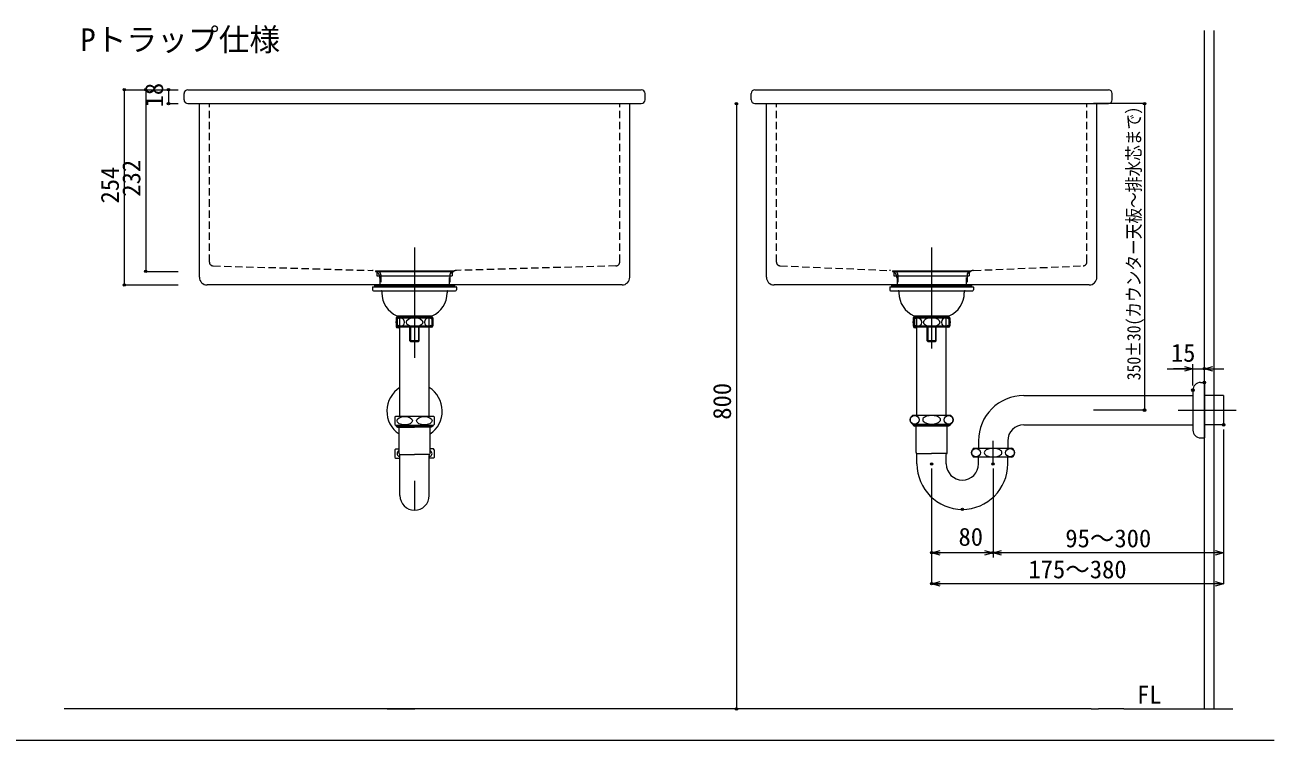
# Model space of a CAD drawing. Units: millimetres, scale not verified. Extents: x -1603 to 1603, y -1099 to 1081.
# Drawn here: x -22 to 1603, y -1099 to -169 of the extents above; entities that cross this region are included whole.
import ezdxf
from ezdxf.enums import TextEntityAlignment as Align

# ---------------------------------------------------------------- set-up
doc = ezdxf.new("R2010")
doc.units = ezdxf.units.MM
doc.header["$LTSCALE"] = 8
doc.header["$PDMODE"] = 32
doc.header["$PDSIZE"] = 3.2
doc.linetypes.add('DASHED1', pattern=[1.8, 1.2, -0.6])
doc.layers.add('0-0', color=7, linetype='Continuous', lineweight=15)
doc.layers.add('F-0', color=7, linetype='Continuous', lineweight=15)
doc.styles.add('ＭＳ ゴシック', font='')
doc.styles.get('ＭＳ ゴシック').set_extended_font_data('MS Gothic')

# ---------------------------------------------------------------- blocks, each defined once
blk = doc.blocks.new('_OPEN30')
at = {"layer": '0-0'}
blk.add_line((0, 0), (-4, 0), dxfattribs=at)
blk.add_lwpolyline([(-4, 1.072), (0, 0), (-4, -1.072)], dxfattribs=at)

msp = doc.modelspace()

# ---------------------------------------------------------------- linework, layer by layer
at = {"layer": '0-0'}
for p, q in [((1512.675, -1058.807), (1512.675, -176.113)), ((1525.175, -1058.807), (1525.175, -176.113)), ((107.055, -253.22), (107.055, -507.22)), ((107.055, -253.22), (177.385, -253.22)), ((135.018, -253.22), (135.018, -489.55)), ((135.018, -253.22), (177.385, -253.22)), ((164.595, -253.22), (164.595, -271.22)), ((164.595, -253.22), (177.385, -253.22)), ((184.78, -266.22), (184.78, -258.22)), ((189.78, -253.22), (779.78, -253.22)), ((784.78, -266.22), (784.78, -258.22)), ((922.675, -266.22), (922.675, -258.22)), ((927.675, -253.22), (1387.675, -253.22)), ((1392.675, -266.22), (1392.675, -258.22)), ((164.595, -271.22), (177.385, -271.22)), ((189.78, -271.22), (779.78, -271.22)), ((204.78, -497.22), (204.78, -271.22)), ((764.78, -497.22), (764.78, -271.22)), ((903.68, -271.22), (903.68, -1058.807)), ((927.675, -271.22), (1387.675, -271.22)), ((942.675, -497.22), (942.675, -271.22)), ((1434.784, -271.22), (1368.29, -271.22)), ((1372.675, -497.22), (1372.675, -271.22)), ((1434.784, -271.22), (1434.784, -670.143)), ((484.78, -458.609), (484.78, -589.797)), ((484.78, -458.609), (484.78, -570.192)), ((484.78, -471.019), (484.78, -602.207)), ((1157.675, -458.609), (1157.675, -589.797)), ((135.018, -489.55), (177.385, -489.55)), ((433.78, -489.05), (433.78, -489.55)), ((433.78, -489.05), (535.78, -489.05)), ((433.78, -489.55), (535.78, -489.55)), ((435.78, -489.552), (435.78, -495.55)), ((435.78, -495.55), (533.78, -495.55)), ((533.78, -489.552), (533.78, -495.55)), ((535.78, -489.05), (535.78, -489.55)), ((1106.675, -489.05), (1106.675, -489.55)), ((1106.675, -489.05), (1208.675, -489.05)), ((1106.675, -489.55), (1208.675, -489.55)), ((1108.675, -489.552), (1108.675, -495.55)), ((1108.675, -495.55), (1206.675, -495.55)), ((1206.675, -489.552), (1206.675, -495.55)), ((1208.675, -489.05), (1208.675, -489.55)), ((107.055, -507.22), (177.385, -507.22)), ((754.78, -507.22), (214.78, -507.22)), ((430.28, -509.92), (430.28, -513.72)), ((430.48, -509.72), (539.08, -509.72)), ((431.28, -514.72), (538.28, -514.72)), ((432.78, -507.72), (432.78, -509.72)), ((435.28, -507.22), (534.28, -507.22)), ((435.78, -507.22), (533.78, -507.22)), ((442.28, -515.72), (442.28, -517.52)), ((527.28, -515.72), (527.28, -517.52)), ((539.28, -509.92), (539.28, -513.72)), ((1362.675, -507.22), (952.675, -507.22)), ((1103.175, -509.92), (1103.175, -513.72)), ((1103.375, -509.72), (1211.975, -509.72)), ((1104.175, -514.72), (1211.175, -514.72)), ((1105.675, -507.72), (1105.675, -509.72)), ((1108.175, -507.22), (1207.175, -507.22)), ((1108.675, -507.22), (1206.675, -507.22)), ((1115.175, -515.72), (1115.175, -517.52)), ((1200.175, -515.72), (1200.175, -517.52)), ((1212.175, -509.92), (1212.175, -513.72)), ((484.768, -532.311), (484.768, -584.227)), ((462.357, -548.72), (460.878, -550.199)), ((460.878, -550.199), (460.878, -560.241)), ((460.878, -550.199), (508.681, -550.199)), ((462.357, -547.553), (507.202, -547.553)), ((462.357, -548.214), (462.357, -548.72)), ((462.357, -548.72), (507.202, -548.72)), ((462.357, -548.72), (462.357, -561.72)), ((463.477, -549.72), (506.06, -549.72)), ((465.73, -677.811), (465.73, -548.311)), ((484.768, -544.72), (484.768, -566.72)), ((484.768, -544.72), (484.768, -596.636)), ((503.83, -677.811), (503.83, -548.311)), ((507.202, -548.214), (507.202, -548.72)), ((507.202, -548.72), (508.681, -550.199)), ((507.202, -548.72), (507.202, -561.72)), ((508.681, -550.199), (508.681, -560.241)), ((1135.253, -548.72), (1133.774, -550.199)), ((1133.774, -550.199), (1133.774, -560.241)), ((1133.774, -550.199), (1181.577, -550.199)), ((1135.253, -547.553), (1180.098, -547.553)), ((1135.253, -548.214), (1135.253, -548.72)), ((1135.253, -548.72), (1180.098, -548.72)), ((1135.253, -548.72), (1135.253, -561.72)), ((1136.372, -549.72), (1178.955, -549.72)), ((1138.625, -676.643), (1138.625, -547.143)), ((1157.664, -544.72), (1157.664, -566.72)), ((1176.725, -676.643), (1176.725, -547.143)), ((1180.098, -548.214), (1180.098, -548.72)), ((1180.098, -548.72), (1181.577, -550.199)), ((1180.098, -548.72), (1180.098, -561.72)), ((1181.577, -550.199), (1181.577, -560.241)), ((462.357, -561.72), (460.878, -560.241)), ((460.878, -560.241), (508.681, -560.241)), ((462.357, -561.72), (507.202, -561.72)), ((463.03, -561.02), (463.03, -561.72)), ((463.03, -561.02), (506.53, -561.02)), ((506.53, -561.72), (463.03, -561.72)), ((463.477, -561.72), (506.06, -561.72)), ((465.73, -561.02), (465.73, -558.473)), ((478.78, -580.025), (478.78, -561.72)), ((489.835, -561.72), (489.835, -580.97)), ((490.78, -580.025), (490.78, -561.72)), ((503.83, -561.02), (503.83, -558.564)), ((506.53, -561.02), (506.53, -561.72)), ((507.202, -561.72), (508.681, -560.241)), ((1135.253, -561.72), (1133.774, -560.241)), ((1133.774, -560.241), (1181.577, -560.241)), ((1135.253, -561.72), (1180.098, -561.72)), ((1135.925, -561.02), (1135.925, -561.72)), ((1135.925, -561.02), (1179.425, -561.02)), ((1179.425, -561.72), (1135.925, -561.72)), ((1136.372, -561.72), (1178.955, -561.72)), ((1138.625, -561.02), (1138.625, -558.473)), ((1151.675, -580.025), (1151.675, -561.72)), ((1162.73, -561.72), (1162.73, -580.97)), ((1163.675, -580.025), (1163.675, -561.72)), ((1176.725, -561.02), (1176.725, -558.564)), ((1179.425, -561.02), (1179.425, -561.72)), ((1180.098, -561.72), (1181.577, -560.241)), ((490.78, -580.025), (478.78, -580.025)), ((479.725, -580.97), (489.835, -580.97)), ((489.835, -580.97), (490.78, -580.025)), ((1163.675, -580.025), (1151.675, -580.025)), ((1152.62, -580.97), (1162.73, -580.97)), ((1162.73, -580.97), (1163.675, -580.025)), ((1464.089, -616.228), (1497.675, -616.228)), ((1497.675, -616.228), (1472.275, -616.228)), ((1497.675, -638.143), (1497.675, -610.228)), ((1497.675, -616.228), (1512.675, -616.228)), ((1512.675, -628.143), (1512.675, -610.228)), ((1512.675, -616.228), (1538.075, -616.228)), ((1497.675, -644.143), (1497.675, -696.143)), ((1507.675, -634.143), (1512.675, -634.143)), ((1512.675, -634.143), (1512.675, -706.143)), ((1277.675, -651.093), (1497.675, -651.093)), ((1537.675, -651.093), (1512.675, -651.093)), ((1537.675, -651.093), (1537.675, -689.193)), ((459.28, -678.811), (460.28, -677.811)), ((459.28, -678.811), (459.28, -688.811)), ((460.28, -677.811), (509.28, -677.811)), ((510.28, -678.811), (509.28, -677.811)), ((510.28, -678.811), (510.28, -688.811)), ((1133.175, -676.643), (1182.175, -676.643)), ((1434.784, -670.143), (1368.29, -670.143)), ((1478.314, -670.143), (1554.172, -670.143)), ((459.28, -688.811), (460.28, -689.811)), ((460.28, -689.811), (509.28, -689.811)), ((460.878, -689.811), (460.878, -691.111)), ((460.878, -691.111), (484.78, -691.111)), ((460.878, -691.111), (462.957, -692.311)), ((462.357, -691.965), (462.357, -689.811)), ((462.957, -692.311), (484.78, -692.311)), ((464.58, -726.311), (464.58, -692.311)), ((508.681, -691.111), (484.78, -691.111)), ((506.603, -692.311), (484.78, -692.311)), ((504.98, -726.311), (504.98, -692.311)), ((508.681, -691.111), (506.603, -692.311)), ((507.202, -691.965), (507.202, -689.811)), ((508.681, -689.811), (508.681, -691.111)), ((510.28, -688.811), (509.28, -689.811)), ((1182.175, -688.643), (1133.175, -688.643)), ((1133.774, -688.643), (1133.774, -689.943)), ((1181.577, -689.943), (1133.774, -689.943)), ((1133.774, -689.943), (1135.852, -691.143)), ((1135.253, -690.797), (1135.253, -688.643)), ((1179.498, -691.143), (1135.852, -691.143)), ((1137.475, -725.143), (1137.475, -691.143)), ((1177.875, -725.143), (1177.875, -691.143)), ((1181.577, -689.943), (1179.498, -691.143)), ((1180.098, -690.797), (1180.098, -688.643)), ((1181.577, -688.643), (1181.577, -689.943)), ((1277.675, -689.193), (1497.675, -689.193)), ((1537.675, -689.193), (1512.675, -689.193)), ((1537.675, -695.193), (1537.675, -881.622)), ((1537.675, -695.193), (1537.675, -861.622)), ((1218.625, -710.143), (1218.625, -719.443)), ((1237.675, -740.143), (1237.675, -710.143)), ((1256.725, -710.143), (1256.725, -719.443)), ((1507.675, -706.143), (1512.675, -706.143)), ((459.28, -721.611), (460.28, -720.611)), ((459.28, -721.611), (459.28, -731.611)), ((460.28, -720.611), (464.58, -720.611)), ((465.655, -727.714), (484.78, -727.714)), ((465.73, -781.311), (465.73, -729.118)), ((503.905, -727.714), (484.78, -727.714)), ((503.83, -781.311), (503.83, -729.118)), ((509.28, -720.611), (504.98, -720.611)), ((510.28, -721.611), (509.28, -720.611)), ((510.28, -721.611), (510.28, -731.611)), ((1138.55, -726.546), (1157.675, -726.546)), ((1138.625, -740.143), (1138.625, -727.95)), ((1176.8, -726.546), (1157.675, -726.546)), ((1176.725, -740.143), (1176.725, -727.95)), ((1213.175, -719.443), (1262.175, -719.443)), ((459.28, -731.611), (460.28, -732.611)), ((460.28, -732.611), (465.73, -732.611)), ((509.28, -732.611), (503.83, -732.611)), ((510.28, -731.611), (509.28, -732.611)), ((1157.675, -746.143), (1157.675, -881.622)), ((1157.675, -746.143), (1157.675, -861.622)), ((1262.175, -731.443), (1213.175, -731.443)), ((1218.625, -740.143), (1218.625, -731.443)), ((1237.675, -746.143), (1237.675, -861.622)), ((1237.675, -746.143), (1237.675, -861.622)), ((1256.725, -740.143), (1256.725, -731.443)), ((484.78, -762.261), (484.78, -800.361)), ((1237.675, -855.622), (1157.675, -855.622)), ((1537.675, -855.622), (1237.675, -855.622)), ((1157.675, -881.622), (1157.675, -895.975)), ((1537.675, -881.622), (1537.675, -895.975)), ((1537.675, -895.975), (1157.675, -895.975)), ((630.083, -1058.807), (28.785, -1058.807)), ((449.105, -1058.807), (485.105, -1058.807)), ((1365.474, -1058.807), (566.657, -1058.807)), ((903.68, -1058.807), (870.831, -1058.807)), ((1365.474, -1058.807), (1374.914, -1058.807)), ((1407.763, -1058.807), (1374.914, -1058.807)), ((1407.763, -1058.807), (1464.037, -1058.807)), ((1464.037, -1058.807), (1549.542, -1058.807))]:
    msp.add_line(p, q, dxfattribs=at)
at = {"layer": '0-0', "linetype": 'DASHED1'}
for p, q in [((217.78, -477.363), (217.78, -271.22)), ((751.78, -477.363), (751.78, -271.22)), ((955.675, -477.363), (955.675, -271.22)), ((1359.675, -477.363), (1359.675, -271.22)), ((222.635, -482.361), (430.069, -488.363)), ((746.924, -482.361), (539.49, -488.363)), ((960.531, -482.361), (1102.965, -488.363)), ((1212.386, -488.363), (1354.82, -482.361)), ((439.78, -498.359), (439.78, -507.22)), ((440.894, -494.049), (440.894, -507.22)), ((529.78, -498.359), (529.78, -507.22)), ((530.894, -494.049), (530.894, -507.22)), ((1112.675, -498.359), (1112.675, -507.22)), ((1113.79, -494.049), (1113.79, -507.22)), ((1202.675, -498.359), (1202.675, -507.22)), ((1203.79, -494.049), (1203.79, -507.22))]:
    msp.add_line(p, q, dxfattribs=at)
at = {"layer": '0-0'}
for points in [[(432.78, -507.72), (536.78, -507.72), (536.78, -509.72)], [(1105.675, -507.72), (1209.675, -507.72), (1209.675, -509.72)], [(479.725, -561.72), (479.725, -580.97), (478.78, -580.025)], [(1152.62, -561.72), (1152.62, -580.97), (1151.675, -580.025)]]:
    msp.add_lwpolyline(points, dxfattribs=at)
for centre, radius, start, end in [((189.78, -258.22), 5, 90, 180), ((779.78, -258.22), 5, 0, 90), ((927.675, -258.22), 5, 90, 180), ((1387.675, -258.22), 5, 0, 90), ((189.78, -266.22), 5, 180, 270), ((779.78, -266.22), 5, 270, 0), ((927.675, -266.22), 5, 180, 270), ((1387.675, -266.22), 5, 270, 0), ((214.78, -497.22), 10, 180, 270), ((754.78, -497.22), 10, 270, 0), ((952.675, -497.22), 10, 180, 270), ((1362.675, -497.22), 10, 270, 0), ((430.48, -509.92), 0.2, 90, 180), ((431.28, -513.72), 1, 180, 270), ((435.28, -507.72), 0.5, 90, 180), ((441.28, -515.72), 1, 0, 90), ((474.78, -517.52), 32.5, 180, 246.37983), ((494.78, -517.52), 32.5, 293.62017, 0), ((528.28, -515.72), 1, 90, 180), ((534.28, -507.72), 0.5, 0, 90), ((538.28, -513.72), 1, 270, 0), ((539.08, -509.92), 0.2, 0, 90), ((1103.375, -509.92), 0.2, 90, 180), ((1104.175, -513.72), 1, 180, 270), ((1108.175, -507.72), 0.5, 90, 180), ((1114.175, -515.72), 1, 0, 90), ((1147.675, -517.52), 32.5, 180, 246.37983), ((1167.675, -517.52), 32.5, 293.62017, 0), ((1201.175, -515.72), 1, 90, 180), ((1207.175, -507.72), 0.5, 0, 90), ((1211.175, -513.72), 1, 270, 0), ((1211.975, -509.92), 0.2, 0, 90), ((468.768, -555.72), 8, 131.40962, 228.59038), ((461.357, -548.214), 1, 0, 66.37983), ((500.768, -555.72), 8, 311.40962, 48.59038), ((508.202, -548.214), 1, 113.62017, 180), ((1141.664, -555.72), 8, 131.40962, 228.59038), ((1134.253, -548.214), 1, 0, 66.37983), ((1173.664, -555.72), 8, 311.40962, 48.59038), ((1181.098, -548.214), 1, 113.62017, 180), ((484.78, -671.311), 36, 121.94917, 235.86733), ((484.78, -671.311), 36, 304.13267, 58.05083), ((1507.675, -644.143), 10, 90, 180), ((1277.675, -710.143), 59.05, 90, 180), ((1136.568, -682.643), 6.893, 119.48713, 240.51287), ((1149.025, -682.643), 2.915, 137.27754, 222.72246), ((1154.532, -688.562), 10.993, 108.20754, 134.0817), ((1157.675, -699.791), 22.648, 73.11321, 106.88682), ((1160.819, -688.562), 10.993, 45.9183, 71.79246), ((1166.325, -682.643), 2.915, 317.27754, 42.72246), ((1178.783, -682.643), 6.893, 299.48713, 60.51287), ((1154.532, -676.724), 10.993, 225.9183, 251.79245), ((1157.675, -665.496), 22.648, 253.11318, 286.88679), ((1160.819, -676.724), 10.993, 288.20754, 314.0817), ((1277.675, -710.143), 20.95, 90, 180), ((1507.675, -696.143), 10, 180, 270), ((465.276, -726.611), 3.262, 141.95001, 218.04995), ((467.793, -728.238), 6.253, 120.92651, 144.42472), ((467.793, -724.984), 6.253, 215.57528, 250.72945), ((466.58, -726.311), 2, 180, 224.56131), ((463.73, -729.118), 2, 0, 44.56131), ((505.83, -729.118), 2, 135.43869, 180), ((501.766, -724.984), 6.253, 289.27056, 324.42473), ((502.98, -726.311), 2, 315.43869, 0), ((501.766, -728.238), 6.253, 35.57527, 59.07349), ((504.283, -726.611), 3.262, 321.95005, 38.04999), ((1139.475, -725.143), 2, 180, 224.56131), ((1136.625, -727.95), 2, 0, 44.56131), ((1178.725, -727.95), 2, 135.43869, 180), ((1175.875, -725.143), 2, 315.43869, 0), ((1216.568, -725.443), 6.893, 119.48713, 240.51287), ((1229.025, -725.443), 2.915, 137.27754, 222.72246), ((1234.532, -731.362), 10.993, 108.20754, 134.0817), ((1234.532, -719.524), 10.993, 225.9183, 251.79245), ((1237.675, -742.591), 22.648, 73.11321, 106.88682), ((1237.675, -708.296), 22.648, 253.11318, 286.88679), ((1240.819, -731.362), 10.993, 45.9183, 71.79246), ((1240.819, -719.524), 10.993, 288.20754, 314.0817), ((1246.325, -725.443), 2.915, 317.27754, 42.72246), ((1258.783, -725.443), 6.893, 299.48713, 60.51287), ((1197.675, -740.143), 59.05, 180, 0), ((1197.675, -740.143), 20.95, 180, 0), ((484.78, -781.311), 19.05, 180, 0)]:
    msp.add_arc(centre, radius, start, end, dxfattribs=at)
at = {"layer": '0-0', "linetype": 'DASHED1'}
for centre, radius, start, end in [((222.78, -477.363), 5, 180, 268.34269), ((746.78, -477.363), 5, 271.65731, 0), ((960.675, -477.363), 5, 180, 268.34269), ((1354.675, -477.363), 5, 271.65731, 0), ((429.78, -498.359), 10, 0, 88.34269), ((435.894, -494.049), 5, 0, 88.6832), ((539.78, -498.359), 10, 91.65731, 180), ((535.894, -494.049), 5, 91.3168, 180), ((1102.675, -498.359), 10, 0, 88.34269), ((1108.79, -494.049), 5, 0, 88.6832), ((1212.675, -498.359), 10, 91.65731, 180), ((1208.79, -494.049), 5, 91.3168, 180)]:
    msp.add_arc(centre, radius, start, end, dxfattribs=at)
at = {"layer": '0-0'}
for centre, major_axis, ratio in [((466.125, -555.72), (0, -6), 0.892761), ((484.768, -555.72), (10.665, 0), 0.562569), ((503.412, -555.72), (0, -6), 0.892761), ((1139.02, -555.72), (0, -6), 0.892761), ((1157.664, -555.72), (10.665, 0), 0.562569), ((1176.307, -555.72), (0, -6), 0.892761), ((472.03, -683.811), (-10.016, 0), 0.549143), ((497.53, -683.811), (10.016, 0), 0.549143), ((1135.525, -682.643), (-5.849, 0), 0.940262), ((1179.826, -682.643), (5.849, 0), 0.940262), ((1215.525, -725.443), (-5.849, 0), 0.940262), ((1259.826, -725.443), (5.849, 0), 0.940262)]:
    msp.add_ellipse(centre, major_axis=major_axis, ratio=ratio, dxfattribs=at)
for p in [(107.055, -253.22), (135.018, -253.22), (164.595, -253.22), (164.595, -271.22), (903.68, -271.22), (1434.784, -271.22), (135.018, -489.55), (107.055, -507.22), (463.03, -561.02), (463.03, -561.02), (463.03, -561.72), (506.53, -561.02), (1135.925, -561.02), (1135.925, -561.02), (1135.925, -561.72), (1179.425, -561.02), (1512.675, -616.228), (1512.675, -634.143), (1497.675, -644.143), (1434.784, -670.143), (1537.675, -689.193), (1157.675, -740.143), (1157.675, -740.143), (1237.675, -740.143), (1197.675, -799.193), (1157.675, -855.622), (1237.675, -855.622), (1157.675, -895.975), (903.68, -1058.807)]:
    msp.add_point(p, dxfattribs=at)
at = {"layer": 'F-0'}
msp.add_line((-1603.338, -1099.302), (1603.255, -1099.302), dxfattribs=at)

# ---------------------------------------------------------------- block references
at = {"layer": '0-0', "xscale": 2.77, "yscale": 2.77}
for p in [(1497.675, -616.228), (1237.675, -855.622), (1537.675, -855.622), (1537.675, -895.975)]:
    msp.add_blockref('_OPEN30', p, dxfattribs=at)
at = {"layer": '0-0', "xscale": 2.77, "yscale": 2.77, "rotation": 180}
for p in [(1512.675, -616.228), (1157.675, -855.622), (1237.675, -855.622), (1157.675, -895.975)]:
    msp.add_blockref('_OPEN30', p, dxfattribs=at)

# ---------------------------------------------------------------- texts
at = {"layer": '0-0', "style": 'ＭＳ ゴシック'}
for s, height, p in [('Pトラップ仕様', 29.33, (49.959, -211.416)), ('15', 23.46, (1469.089, -614.228)), ('80', 23.46, (1192.675, -853.622)), ('95～300', 23.46, (1331.675, -855.622)), ('175～380', 23.46, (1283.675, -895.975)), ('FL', 23.46, (1424.997, -1058.975))]:
    msp.add_text(s, height=height, dxfattribs=at).set_placement(p, align=Align.BOTTOM_LEFT)
for s, p in [('18', (164.595, -276.22)), ('254', (107.055, -401.22)), ('232', (135.018, -392.385)), ('800', (903.68, -682.559))]:
    msp.add_text(s, height=23.46, rotation=90, dxfattribs=at).set_placement(p, align=Align.BOTTOM_LEFT)
at = {"layer": '0-0', "style": 'ＭＳ ゴシック', "width": 0.85}
msp.add_text('350±30(カウンター天板～排水芯まで）', height=17.6, rotation=90, dxfattribs=at).set_placement((1434.784, -631.22), align=Align.BOTTOM_LEFT)

doc.saveas('drawing.dxf')
